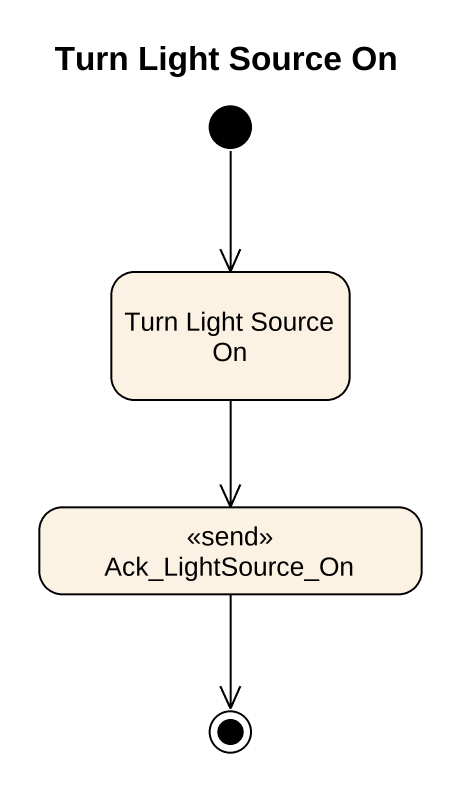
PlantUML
@startuml
title Turn Light Source On
hide empty description
state "Turn Light Source On" as Turn_Light_Source_On
state Ack_LightSource_On <<send>>
[*] --> Turn_Light_Source_On
Turn_Light_Source_On --> Ack_LightSource_On
Ack_LightSource_On --> [*]
@enduml
